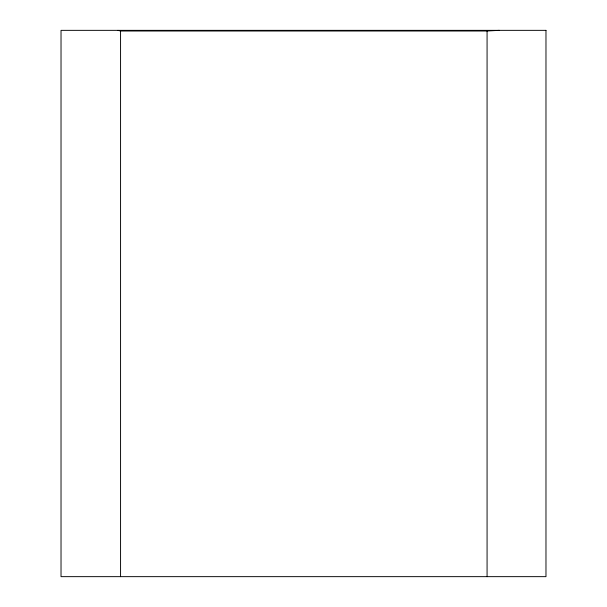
<?xml version="1.0" encoding="UTF-8"?>
<svg xmlns="http://www.w3.org/2000/svg" width="607" height="607" viewBox="0 0 607 607"><rect width="100%" height="100%" fill="white"/><g stroke="black" fill="none" stroke-linecap="round" stroke-linejoin="round"><path stroke-width="0.91" d="M117.902 30.35L120.565 31.01L487.072 31.01L499.295 30.35M487.072 31.01L487.072 576.65M120.565 31.01L120.565 576.65M545.974 30.35L61.026 30.35L61.026 576.65L545.974 576.65L545.974 30.35"/></g></svg>
